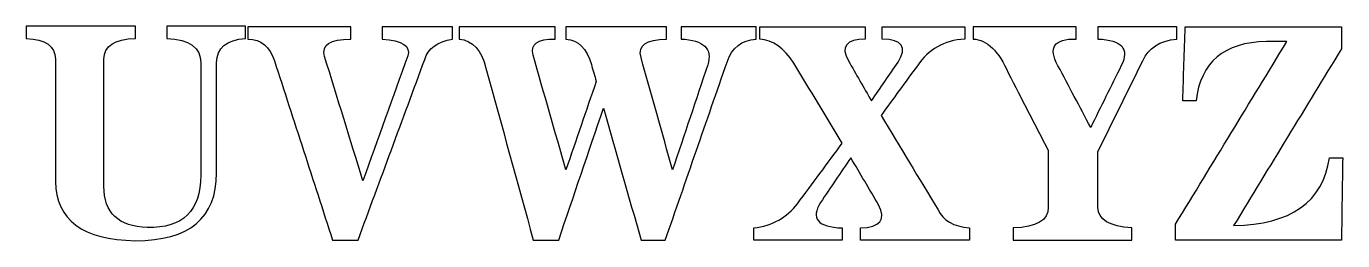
# Model space of a CAD drawing. Header units: millimetres. Extents: x 1599 to 3409, y 301 to 596.
import ezdxf

# ---------------------------------------------------------------- set-up
doc = ezdxf.new("R2010")
doc.units = ezdxf.units.MM
doc.header["$MEASUREMENT"] = 0
doc.layers.add('layer 1', color=7, linetype='Continuous')

msp = doc.modelspace()

# ---------------------------------------------------------------- linework, layer by layer
at = {"layer": 'layer 1'}
for points, knots in [([(1598.5489, 595.9037), (1598.5489, 595.9037), (1598.5489, 595.9037), (1598.5489, 595.9037), (1598.5489, 595.9037), (1648.5361, 595.9037), (1698.5487, 595.9037), (1748.5359, 595.9037), (1748.5359, 595.9037), (1748.5359, 590.3665), (1748.5359, 584.8039), (1748.5359, 579.2413), (1748.5359, 579.2413), (1719.8594, 578.4031), (1705.4322, 568.9543), (1705.2036, 550.9203), (1705.2036, 550.9203), (1705.2036, 492.5765), (1705.2036, 434.2327), (1705.2036, 375.9143), (1705.2036, 375.9143), (1705.356, 339.2621), (1725.2696, 320.2883), (1764.9952, 319.0183), (1764.9952, 319.0183), (1814.0171, 318.0531), (1838.5282, 342.0307), (1838.5282, 390.9003), (1838.5282, 390.9003), (1838.5282, 442.5893), (1838.5282, 494.2529), (1838.5282, 545.9165), (1838.5282, 545.9165), (1838.579, 566.5921), (1823.0087, 577.6919), (1791.8684, 579.2413), (1791.8684, 579.2413), (1791.8684, 584.8039), (1791.8684, 590.3665), (1791.8684, 595.9037), (1791.8684, 595.9037), (1827.9872, 595.9037), (1864.0805, 595.9037), (1900.1993, 595.9037), (1900.1993, 595.9037), (1900.1993, 590.3665), (1900.1993, 584.8039), (1900.1993, 579.2413), (1900.1993, 579.2413), (1873.7833, 577.1331), (1860.4484, 566.0079), (1860.1944, 545.9165), (1860.1944, 545.9165), (1860.1944, 495.3451), (1860.1944, 444.7991), (1860.1944, 394.2531), (1860.1944, 394.2531), (1860.1944, 332.0231), (1822.9833, 300.9081), (1748.5359, 300.9081), (1748.5359, 300.9081), (1676.3237, 302.0257), (1639.6461, 329.2545), (1638.5286, 382.5691), (1638.5286, 382.5691), (1638.5286, 438.6777), (1638.5286, 494.8117), (1638.5286, 550.9203), (1638.5286, 550.9203), (1638.3508, 568.6749), (1625.0158, 578.1237), (1598.5489, 579.2413), (1598.5489, 579.2413), (1598.5489, 584.8039), (1598.5489, 590.3665), (1598.5489, 595.9037)], [0, 0, 0, 0, 0.052631579, 0.052631579, 0.052631579, 0.052631579, 0.105263158, 0.105263158, 0.105263158, 0.105263158, 0.157894737, 0.157894737, 0.157894737, 0.157894737, 0.210526316, 0.210526316, 0.210526316, 0.210526316, 0.263157895, 0.263157895, 0.263157895, 0.263157895, 0.315789474, 0.315789474, 0.315789474, 0.315789474, 0.368421053, 0.368421053, 0.368421053, 0.368421053, 0.421052632, 0.421052632, 0.421052632, 0.421052632, 0.473684211, 0.473684211, 0.473684211, 0.473684211, 0.526315789, 0.526315789, 0.526315789, 0.526315789, 0.578947368, 0.578947368, 0.578947368, 0.578947368, 0.631578947, 0.631578947, 0.631578947, 0.631578947, 0.684210526, 0.684210526, 0.684210526, 0.684210526, 0.736842105, 0.736842105, 0.736842105, 0.736842105, 0.789473684, 0.789473684, 0.789473684, 0.789473684, 0.842105263, 0.842105263, 0.842105263, 0.842105263, 0.894736842, 0.894736842, 0.894736842, 0.894736842, 0.947368421, 0.947368421, 0.947368421, 0.947368421, 1, 1, 1, 1]), ([(1903.1966, 578.4031), (1903.1966, 578.4031), (1903.1966, 578.4031), (1903.1966, 578.4031), (1903.1966, 578.4031), (1903.1966, 583.9657), (1903.1966, 589.5283), (1903.1966, 595.0655), (1903.1966, 595.0655), (1950.4151, 595.0655), (1997.6592, 595.0655), (2044.8777, 595.0655), (2044.8777, 595.0655), (2044.8777, 589.5283), (2044.8777, 583.9657), (2044.8777, 578.4031), (2044.8777, 578.4031), (2016.3282, 578.1237), (2004.314, 570.1481), (2008.8352, 554.5271), (2008.8352, 554.5271), (2026.4119, 497.4787), (2043.9634, 440.4557), (2061.5401, 383.4073), (2061.5401, 383.4073), (2082.0888, 440.6335), (2102.6374, 497.8597), (2123.2113, 555.0859), (2123.2113, 555.0859), (2127.7072, 568.6495), (2116.0485, 576.4219), (2088.2102, 578.4031), (2088.2102, 578.4031), (2088.2102, 583.9657), (2088.2102, 589.5283), (2088.2102, 595.0655), (2088.2102, 595.0655), (2120.4173, 595.0655), (2152.65, 595.0655), (2184.8572, 595.0655), (2184.8572, 595.0655), (2184.8572, 589.5283), (2184.8572, 583.9657), (2184.8572, 578.4031), (2184.8572, 578.4031), (2163.9021, 574.7455), (2151.126, 565.2967), (2146.5286, 550.0821), (2146.5286, 550.0821), (2115.9724, 467.3035), (2085.4162, 384.5249), (2054.86, 301.7463), (2054.86, 301.7463), (2043.2014, 301.7463), (2031.5427, 301.7463), (2019.8587, 301.7463), (2019.8587, 301.7463), (1993.2141, 383.9661), (1966.5442, 466.1859), (1939.8741, 548.4057), (1939.8741, 548.4057), (1933.8797, 567.9891), (1921.6624, 577.9713), (1903.1966, 578.4031)], [0, 0, 0, 0, 0.0625, 0.0625, 0.0625, 0.0625, 0.125, 0.125, 0.125, 0.125, 0.1875, 0.1875, 0.1875, 0.1875, 0.25, 0.25, 0.25, 0.25, 0.3125, 0.3125, 0.3125, 0.3125, 0.375, 0.375, 0.375, 0.375, 0.4375, 0.4375, 0.4375, 0.4375, 0.5, 0.5, 0.5, 0.5, 0.5625, 0.5625, 0.5625, 0.5625, 0.625, 0.625, 0.625, 0.625, 0.6875, 0.6875, 0.6875, 0.6875, 0.75, 0.75, 0.75, 0.75, 0.8125, 0.8125, 0.8125, 0.8125, 0.875, 0.875, 0.875, 0.875, 0.9375, 0.9375, 0.9375, 0.9375, 1, 1, 1, 1]), ([(2340.864, 595.0655), (2340.864, 595.0655), (2340.864, 595.0655), (2340.864, 595.0655), (2340.864, 595.0655), (2386.9903, 595.0655), (2433.0914, 595.0655), (2479.1923, 595.0655), (2479.1923, 595.0655), (2479.1923, 589.5283), (2479.1923, 583.9657), (2479.1923, 578.4031), (2479.1923, 578.4031), (2451.1762, 577.9713), (2439.4921, 569.5131), (2444.1403, 553.0539), (2444.1403, 553.0539), (2458.5929, 501.4919), (2473.0709, 449.9553), (2487.5489, 398.4187), (2487.5489, 398.4187), (2503.6525, 446.5009), (2519.7816, 494.6085), (2535.9106, 542.6907), (2535.9106, 542.6907), (2542.8194, 565.2205), (2530.5765, 577.1331), (2499.2076, 578.4031), (2499.2076, 578.4031), (2499.2076, 583.9657), (2499.2076, 589.5283), (2499.2076, 595.0655), (2499.2076, 595.0655), (2533.6499, 595.0655), (2568.0923, 595.0655), (2602.5348, 595.0655), (2602.5348, 595.0655), (2602.5348, 589.5283), (2602.5348, 583.9657), (2602.5348, 578.4031), (2602.5348, 578.4031), (2582.6211, 576.9807), (2569.2861, 566.4397), (2562.5297, 546.7547), (2562.5297, 546.7547), (2534.2087, 465.0683), (2505.8623, 383.4073), (2477.5414, 301.7463), (2477.5414, 301.7463), (2466.4162, 301.7463), (2455.3164, 301.7463), (2444.1912, 301.7463), (2444.1912, 301.7463), (2426.97, 362.2999), (2409.7487, 422.8535), (2392.5275, 483.4071), (2392.5275, 483.4071), (2371.979, 422.8535), (2351.4303, 362.2999), (2330.8818, 301.7463), (2330.8818, 301.7463), (2319.1978, 301.7463), (2307.5391, 301.7463), (2295.8805, 301.7463), (2295.8805, 301.7463), (2274.2143, 380.6387), (2252.5482, 459.5311), (2230.882, 538.3981), (2230.882, 538.3981), (2224.913, 562.9599), (2212.6955, 576.2949), (2194.2044, 578.4031), (2194.2044, 578.4031), (2194.2044, 583.9657), (2194.2044, 589.5283), (2194.2044, 595.0655), (2194.2044, 595.0655), (2238.0955, 595.0655), (2281.9867, 595.0655), (2325.8779, 595.0655), (2325.8779, 595.0655), (2325.8779, 589.5283), (2325.8779, 583.9657), (2325.8779, 578.4031), (2325.8779, 578.4031), (2301.8495, 578.8095), (2291.7403, 571.4181), (2295.5504, 556.2289), (2295.5504, 556.2289), (2310.6634, 503.6255), (2325.751, 451.0221), (2340.864, 398.4187), (2340.864, 398.4187), (2354.7578, 438.9571), (2368.6515, 479.5209), (2382.5453, 520.0847), (2382.5453, 520.0847), (2380.3102, 527.8571), (2378.1004, 535.6295), (2375.8651, 543.4019), (2375.8651, 543.4019), (2369.3628, 565.4745), (2357.6788, 577.1331), (2340.864, 578.4031), (2340.864, 578.4031), (2340.864, 583.9657), (2340.864, 589.5283), (2340.864, 595.0655)], [0, 0, 0, 0, 0.037037037, 0.037037037, 0.037037037, 0.037037037, 0.074074074, 0.074074074, 0.074074074, 0.074074074, 0.111111111, 0.111111111, 0.111111111, 0.111111111, 0.148148148, 0.148148148, 0.148148148, 0.148148148, 0.185185185, 0.185185185, 0.185185185, 0.185185185, 0.222222222, 0.222222222, 0.222222222, 0.222222222, 0.259259259, 0.259259259, 0.259259259, 0.259259259, 0.296296296, 0.296296296, 0.296296296, 0.296296296, 0.333333333, 0.333333333, 0.333333333, 0.333333333, 0.37037037, 0.37037037, 0.37037037, 0.37037037, 0.407407407, 0.407407407, 0.407407407, 0.407407407, 0.444444444, 0.444444444, 0.444444444, 0.444444444, 0.481481481, 0.481481481, 0.481481481, 0.481481481, 0.518518519, 0.518518519, 0.518518519, 0.518518519, 0.555555556, 0.555555556, 0.555555556, 0.555555556, 0.592592593, 0.592592593, 0.592592593, 0.592592593, 0.62962963, 0.62962963, 0.62962963, 0.62962963, 0.666666667, 0.666666667, 0.666666667, 0.666666667, 0.703703704, 0.703703704, 0.703703704, 0.703703704, 0.740740741, 0.740740741, 0.740740741, 0.740740741, 0.777777778, 0.777777778, 0.777777778, 0.777777778, 0.814814815, 0.814814815, 0.814814815, 0.814814815, 0.851851852, 0.851851852, 0.851851852, 0.851851852, 0.888888889, 0.888888889, 0.888888889, 0.888888889, 0.925925926, 0.925925926, 0.925925926, 0.925925926, 0.962962963, 0.962962963, 0.962962963, 0.962962963, 1, 1, 1, 1]), ([(2896.0317, 301.7463), (2896.0317, 301.7463), (2896.0317, 301.7463), (2896.0317, 301.7463), (2896.0317, 301.7463), (2896.0317, 307.3089), (2896.0317, 312.8461), (2896.0317, 318.4087), (2896.0317, 318.4087), (2873.9845, 320.5169), (2859.5574, 328.8481), (2852.6993, 343.4023), (2852.6993, 343.4023), (2826.5882, 386.7347), (2800.477, 430.0671), (2774.3657, 473.3995), (2774.3657, 473.3995), (2791.0281, 496.1833), (2807.6906, 518.9671), (2824.3783, 541.7509), (2824.3783, 541.7509), (2839.5675, 564.2807), (2861.2338, 576.4981), (2889.377, 578.4031), (2889.377, 578.4031), (2889.377, 583.9657), (2889.377, 589.5283), (2889.377, 595.0655), (2889.377, 595.0655), (2851.5817, 595.0655), (2813.8119, 595.0655), (2776.0421, 595.0655), (2776.0421, 595.0655), (2776.0421, 589.5283), (2776.0421, 583.9657), (2776.0421, 578.4031), (2776.0421, 578.4031), (2803.4995, 577.7681), (2810.7386, 567.2017), (2797.7084, 546.7547), (2797.7084, 546.7547), (2785.4909, 528.9747), (2773.2482, 511.1947), (2761.0307, 493.4147), (2761.0307, 493.4147), (2750.4897, 511.7535), (2739.9234, 530.0669), (2729.357, 548.4057), (2729.357, 548.4057), (2718.5365, 567.9891), (2726.3089, 577.9713), (2752.6995, 578.4031), (2752.6995, 578.4031), (2752.6995, 583.9657), (2752.6995, 589.5283), (2752.6995, 595.0655), (2752.6995, 595.0655), (2704.3634, 595.0655), (2656.0271, 595.0655), (2607.6909, 595.0655), (2607.6909, 595.0655), (2607.6909, 589.5283), (2607.6909, 583.9657), (2607.6909, 578.4031), (2607.6909, 578.4031), (2625.3948, 577.2601), (2640.9395, 566.1603), (2654.3762, 545.0783), (2654.3762, 545.0783), (2676.6012, 508.4007), (2698.8262, 471.7485), (2721.0258, 435.0709), (2721.0258, 435.0709), (2700.4771, 407.3087), (2679.9285, 379.5211), (2659.3799, 351.7335), (2659.3799, 351.7335), (2644.9273, 332.8613), (2624.9375, 321.7361), (2599.3598, 318.4087), (2599.3598, 318.4087), (2599.3598, 312.8461), (2599.3598, 307.3089), (2599.3598, 301.7463), (2599.3598, 301.7463), (2639.9235, 301.7463), (2680.4873, 301.7463), (2721.0258, 301.7463), (2721.0258, 301.7463), (2721.0258, 307.3089), (2721.0258, 312.8461), (2721.0258, 318.4087), (2721.0258, 318.4087), (2687.2437, 319.8057), (2677.2361, 331.4643), (2691.0283, 353.4099), (2691.0283, 353.4099), (2704.9221, 373.9585), (2718.8159, 394.5325), (2732.7097, 415.0811), (2732.7097, 415.0811), (2745.4859, 393.4149), (2758.2621, 371.7487), (2771.0384, 350.0825), (2771.0384, 350.0825), (2781.4269, 329.9403), (2773.0957, 319.3739), (2746.0448, 318.4087), (2746.0448, 318.4087), (2746.0448, 312.8461), (2746.0448, 307.3089), (2746.0448, 301.7463), (2746.0448, 301.7463), (2796.032, 301.7463), (2846.0446, 301.7463), (2896.0317, 301.7463)], [0, 0, 0, 0, 0.034482759, 0.034482759, 0.034482759, 0.034482759, 0.068965517, 0.068965517, 0.068965517, 0.068965517, 0.103448276, 0.103448276, 0.103448276, 0.103448276, 0.137931034, 0.137931034, 0.137931034, 0.137931034, 0.172413793, 0.172413793, 0.172413793, 0.172413793, 0.206896552, 0.206896552, 0.206896552, 0.206896552, 0.24137931, 0.24137931, 0.24137931, 0.24137931, 0.275862069, 0.275862069, 0.275862069, 0.275862069, 0.310344828, 0.310344828, 0.310344828, 0.310344828, 0.344827586, 0.344827586, 0.344827586, 0.344827586, 0.379310345, 0.379310345, 0.379310345, 0.379310345, 0.413793103, 0.413793103, 0.413793103, 0.413793103, 0.448275862, 0.448275862, 0.448275862, 0.448275862, 0.482758621, 0.482758621, 0.482758621, 0.482758621, 0.517241379, 0.517241379, 0.517241379, 0.517241379, 0.551724138, 0.551724138, 0.551724138, 0.551724138, 0.586206897, 0.586206897, 0.586206897, 0.586206897, 0.620689655, 0.620689655, 0.620689655, 0.620689655, 0.655172414, 0.655172414, 0.655172414, 0.655172414, 0.689655172, 0.689655172, 0.689655172, 0.689655172, 0.724137931, 0.724137931, 0.724137931, 0.724137931, 0.75862069, 0.75862069, 0.75862069, 0.75862069, 0.793103448, 0.793103448, 0.793103448, 0.793103448, 0.827586207, 0.827586207, 0.827586207, 0.827586207, 0.862068966, 0.862068966, 0.862068966, 0.862068966, 0.896551724, 0.896551724, 0.896551724, 0.896551724, 0.931034483, 0.931034483, 0.931034483, 0.931034483, 0.965517241, 0.965517241, 0.965517241, 0.965517241, 1, 1, 1, 1]), ([(2901.0355, 578.4031), (2901.0355, 578.4031), (2901.0355, 578.4031), (2901.0355, 578.4031), (2901.0355, 578.4031), (2901.0355, 583.9657), (2901.0355, 589.5283), (2901.0355, 595.0655), (2901.0355, 595.0655), (2948.2541, 595.0655), (2995.4727, 595.0655), (3042.6913, 595.0655), (3042.6913, 595.0655), (3042.6913, 589.5283), (3042.6913, 583.9657), (3042.6913, 578.4031), (3042.6913, 578.4031), (3012.2621, 578.9619), (3003.9309, 566.7445), (3017.6977, 541.7509), (3017.6977, 541.7509), (3032.7092, 513.4045), (3047.6952, 485.0835), (3062.7065, 456.7371), (3062.7065, 456.7371), (3076.7528, 485.1089), (3090.7989, 513.4807), (3104.8706, 541.8525), (3104.8706, 541.8525), (3116.2751, 565.0935), (3105.5563, 577.2601), (3072.7142, 578.4031), (3072.7142, 578.4031), (3072.7142, 583.9657), (3072.7142, 589.5283), (3072.7142, 595.0655), (3072.7142, 595.0655), (3108.8076, 595.0655), (3144.9264, 595.0655), (3181.0452, 595.0655), (3181.0452, 595.0655), (3181.0452, 589.5283), (3181.0452, 583.9657), (3181.0452, 578.4031), (3181.0452, 578.4031), (3157.5755, 576.0155), (3142.0053, 566.0079), (3134.3599, 548.4057), (3134.3599, 548.4057), (3113.8113, 506.7497), (3093.2627, 465.0683), (3072.7142, 423.4123), (3072.7142, 423.4123), (3072.7142, 397.8599), (3072.7142, 372.3075), (3072.7142, 346.7551), (3072.7142, 346.7551), (3072.6633, 329.9657), (3088.2336, 320.5169), (3119.3739, 318.4087), (3119.3739, 318.4087), (3119.3739, 312.8461), (3119.3739, 307.3089), (3119.3739, 301.7463), (3119.3739, 301.7463), (3064.9163, 301.7463), (3010.4842, 301.7463), (2956.0266, 301.7463), (2956.0266, 301.7463), (2956.0266, 307.3089), (2956.0266, 312.8461), (2956.0266, 318.4087), (2956.0266, 318.4087), (2988.3099, 319.5263), (3004.4136, 328.9751), (3004.3627, 346.7551), (3004.3627, 346.7551), (3004.3627, 372.8663), (3004.3627, 398.9775), (3004.3627, 425.0887), (3004.3627, 425.0887), (2986.0239, 460.6233), (2967.7105, 496.1833), (2949.3718, 531.7433), (2949.3718, 531.7433), (2936.2654, 561.8677), (2920.1617, 577.4125), (2901.0355, 578.4031)], [0, 0, 0, 0, 0.045454545, 0.045454545, 0.045454545, 0.045454545, 0.090909091, 0.090909091, 0.090909091, 0.090909091, 0.136363636, 0.136363636, 0.136363636, 0.136363636, 0.181818182, 0.181818182, 0.181818182, 0.181818182, 0.227272727, 0.227272727, 0.227272727, 0.227272727, 0.272727273, 0.272727273, 0.272727273, 0.272727273, 0.318181818, 0.318181818, 0.318181818, 0.318181818, 0.363636364, 0.363636364, 0.363636364, 0.363636364, 0.409090909, 0.409090909, 0.409090909, 0.409090909, 0.454545455, 0.454545455, 0.454545455, 0.454545455, 0.5, 0.5, 0.5, 0.5, 0.545454545, 0.545454545, 0.545454545, 0.545454545, 0.590909091, 0.590909091, 0.590909091, 0.590909091, 0.636363636, 0.636363636, 0.636363636, 0.636363636, 0.681818182, 0.681818182, 0.681818182, 0.681818182, 0.727272727, 0.727272727, 0.727272727, 0.727272727, 0.772727273, 0.772727273, 0.772727273, 0.772727273, 0.818181818, 0.818181818, 0.818181818, 0.818181818, 0.863636364, 0.863636364, 0.863636364, 0.863636364, 0.909090909, 0.909090909, 0.909090909, 0.909090909, 0.954545455, 0.954545455, 0.954545455, 0.954545455, 1, 1, 1, 1]), ([(3409.3657, 415.0811), (3409.3657, 415.0811), (3409.3657, 415.0811), (3409.3657, 415.0811), (3409.3657, 415.0811), (3403.2698, 415.0811), (3397.1483, 415.0811), (3391.027, 415.0811), (3391.027, 415.0811), (3382.1878, 354.1465), (3338.2966, 323.0315), (3259.3787, 321.7361), (3259.3787, 321.7361), (3308.8072, 402.8637), (3358.2609, 483.9659), (3407.7148, 565.0681), (3407.7148, 565.0681), (3407.7148, 575.0757), (3407.7148, 585.0833), (3407.7148, 595.0655), (3407.7148, 595.0655), (3336.0359, 595.0655), (3264.3572, 595.0655), (3192.7037, 595.0655), (3192.7037, 595.0655), (3191.5861, 561.1819), (3190.4685, 527.2983), (3189.3764, 493.4147), (3189.3764, 493.4147), (3195.4723, 493.4147), (3201.5937, 493.4147), (3207.7152, 493.4147), (3207.7152, 493.4147), (3213.9127, 546.5515), (3246.1454, 573.7803), (3304.3622, 575.0757), (3304.3622, 575.0757), (3313.8109, 575.0757), (3323.2597, 575.0757), (3332.7086, 575.0757), (3332.7086, 575.0757), (3281.6037, 491.1795), (3230.4735, 407.3087), (3179.3687, 323.4125), (3179.3687, 323.4125), (3179.3687, 316.1989), (3179.3687, 308.9599), (3179.3687, 301.7463), (3179.3687, 301.7463), (3255.4925, 301.7463), (3331.5909, 301.7463), (3407.7148, 301.7463), (3407.7148, 301.7463), (3408.2481, 339.5161), (3408.807, 377.3113), (3409.3657, 415.0811)], [0, 0, 0, 0, 0.071428571, 0.071428571, 0.071428571, 0.071428571, 0.142857143, 0.142857143, 0.142857143, 0.142857143, 0.214285714, 0.214285714, 0.214285714, 0.214285714, 0.285714286, 0.285714286, 0.285714286, 0.285714286, 0.357142857, 0.357142857, 0.357142857, 0.357142857, 0.428571429, 0.428571429, 0.428571429, 0.428571429, 0.5, 0.5, 0.5, 0.5, 0.571428571, 0.571428571, 0.571428571, 0.571428571, 0.642857143, 0.642857143, 0.642857143, 0.642857143, 0.714285714, 0.714285714, 0.714285714, 0.714285714, 0.785714286, 0.785714286, 0.785714286, 0.785714286, 0.857142857, 0.857142857, 0.857142857, 0.857142857, 0.928571429, 0.928571429, 0.928571429, 0.928571429, 1, 1, 1, 1])]:
    msp.add_open_spline(points, degree=3, knots=knots, dxfattribs=at)

doc.saveas('drawing.dxf')
